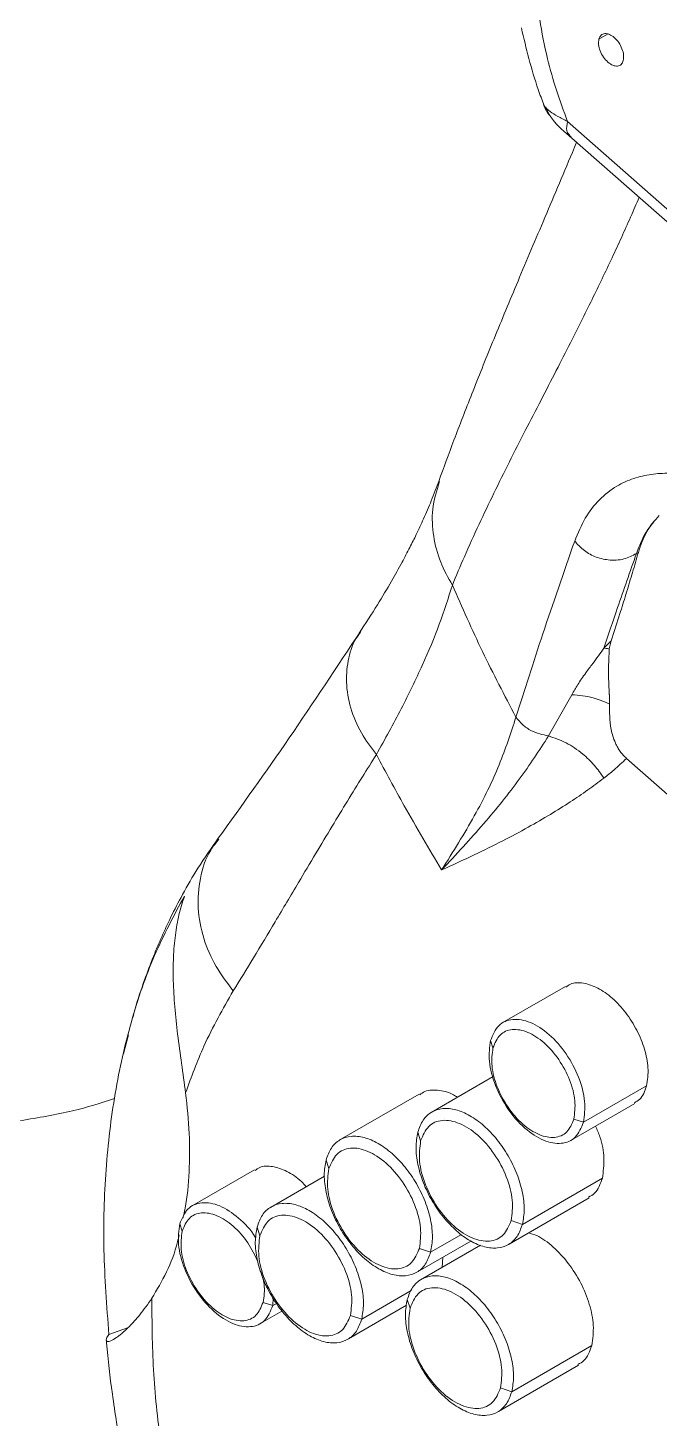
# Model space of a CAD drawing. Header units: millimetres. Extents: x 169 to 14583, y -399 to 10804.
# Drawn here: x 3445.5 to 3519.8, y 8742 to 8905.7 of the extents above; entities that cross this region are included whole.
import ezdxf

# ---------------------------------------------------------------- set-up
doc = ezdxf.new("R2010")
doc.units = ezdxf.units.MM
doc.header["$LTSCALE"] = 35

msp = doc.modelspace()

# ---------------------------------------------------------------- linework, layer by layer
at = {"color": 7, "linetype": 'Continuous', "lineweight": 18}
for p, q in [((3513.726, 8904.92), (3512.706, 8904.331)), ((3506.384, 8896.325), (3506.232, 8896.593)), ((3546.587, 8861.554), (3509.021, 8894.616)), ((3508.923, 8893.248), (3509.428, 8892.785)), ((3509.192, 8892.963), (3546.758, 8859.901)), ((3517.354, 8843.931), (3517.124, 8843.798)), ((3513.932, 8832.562), (3514.145, 8833.52)), ((3506.781, 8822.329), (3509.529, 8827.186)), ((3585.579, 8758.412), (3515.957, 8819.685)), ((3508.765, 8792.846), (3501.34, 8788.56)), ((3457.338, 8787.152), (3456.763, 8784.909)), ((3499.952, 8786.498), (3500.238, 8785.627)), ((3500.276, 8782.24), (3492.958, 8778.016)), ((3510.895, 8776.866), (3518.32, 8781.152)), ((3491.561, 8780.176), (3482.156, 8774.747)), ((3509.507, 8774.804), (3516.932, 8779.09)), ((3509.76, 8777.247), (3510.895, 8776.866)), ((3491.396, 8775.696), (3491.73, 8774.68)), ((3472.189, 8771.27), (3464.764, 8766.984)), ((3480.594, 8772.427), (3480.928, 8771.412)), ((3480.399, 8770.527), (3474.041, 8766.857)), ((3503.708, 8764.86), (3513.112, 8770.29)), ((3502.146, 8762.54), (3511.55, 8767.969)), ((3463.376, 8764.922), (3463.662, 8764.051)), ((3502.384, 8765.305), (3503.708, 8764.86)), ((3472.479, 8764.537), (3472.813, 8763.521)), ((3492.906, 8761.592), (3496.522, 8763.679)), ((3491.344, 8759.272), (3497.621, 8762.895)), ((3491.581, 8762.036), (3492.906, 8761.592)), ((3498.784, 8762.408), (3491.707, 8758.322)), ((3494.245, 8759.788), (3494.337, 8761)), ((3484.791, 8753.701), (3490.616, 8757.064)), ((3473.184, 8755.671), (3474.319, 8755.29)), ((3474.319, 8755.29), (3474.367, 8756.177)), ((3474.319, 8755.29), (3474.79, 8755.562)), ((3483.229, 8751.381), (3490.066, 8755.329)), ((3490.145, 8756.002), (3490.479, 8754.987)), ((3472.931, 8753.228), (3475.411, 8754.66)), ((3483.467, 8754.146), (3484.791, 8753.701)), ((3455.039, 8751.912), (3457.247, 8752.672)), ((3502.456, 8745.167), (3511.861, 8750.596)), ((3500.894, 8742.847), (3510.299, 8748.276)), ((3501.132, 8745.611), (3502.456, 8745.167))]:
    msp.add_line(p, q, dxfattribs=at)
for points, knots in [([(3505.339, 8911.066), (3505.447, 8909.599), (3505.664, 8906.668), (3506.541, 8902.359), (3507.651, 8898.327), (3508.565, 8895.853), (3509.021, 8894.616)], [0, 0, 0, 0, 0.2800196, 0.5598448, 0.7798188, 1, 1, 1, 1]), ([(3503.59, 8905.655), (3503.868, 8904.448), (3504.425, 8902.029), (3505.332, 8898.995), (3506.003, 8897.188), (3506.225, 8896.59)], [0, 0, 0, 0, 0.4000265, 0.8015878, 1, 1, 1, 1]), ([(3512.706, 8904.331), (3512.678, 8904.123), (3512.622, 8903.708), (3512.829, 8902.936), (3513.22, 8902.197), (3513.755, 8901.588), (3514.35, 8901.204), (3514.908, 8901.106), (3515.366, 8901.294), (3515.507, 8901.633), (3515.578, 8901.803)], [0, 0, 0, 0, 0.125, 0.25, 0.375, 0.5, 0.625, 0.75, 0.875, 1, 1, 1, 1]), ([(3515.578, 8901.803), (3515.606, 8902.01), (3515.661, 8902.425), (3515.455, 8903.198), (3515.064, 8903.936), (3514.528, 8904.545), (3513.934, 8904.93), (3513.376, 8905.027), (3512.918, 8904.84), (3512.776, 8904.5), (3512.706, 8904.331)], [0, 0, 0, 0, 0.125, 0.25, 0.375, 0.5, 0.625, 0.75, 0.875, 1, 1, 1, 1]), ([(3506.171, 8896.7), (3506.369, 8896.203), (3506.582, 8895.666), (3506.987, 8895.269), (3507.017, 8895.24)], [0, 0, 0, 0, 0.9250648, 1, 1, 1, 1]), ([(3509.021, 8894.616), (3508.615, 8894.828), (3507.81, 8895.248), (3506.949, 8895.815), (3506.462, 8896.185), (3506.388, 8896.319), (3506.384, 8896.325)], [0, 0, 0, 0, 0.3336332, 0.6608076, 0.9857284, 1, 1, 1, 1]), ([(3506.448, 8896.357), (3506.623, 8895.974), (3507.227, 8894.65), (3508.388, 8893.654), (3509.213, 8892.945)], [0, 0, 0, 0, 0.28885835, 1, 1, 1, 1]), ([(3509.266, 8893.039), (3509.121, 8893.189), (3508.806, 8893.512), (3508.946, 8894.23), (3509.021, 8894.616)], [0, 0, 0, 0, 0.46292596, 1, 1, 1, 1]), ([(3510.083, 8892.208), (3509.915, 8891.804), (3508.575, 8888.571), (3506.178, 8882.949), (3503.024, 8875.488), (3500.221, 8868.747), (3497.777, 8862.676), (3495.659, 8857.226), (3494.444, 8853.894), (3493.86, 8852.29)], [0, 0, 0, 0, 0.0267839, 0.2141186, 0.3917513, 0.5595113, 0.7168653, 0.8637185, 1, 1, 1, 1]), ([(3517.446, 8885.728), (3517.111, 8884.943), (3516.054, 8882.471), (3514.196, 8878.445), (3511.822, 8873.49), (3509.63, 8869.117), (3507.628, 8865.207), (3505.848, 8861.765), (3503.994, 8858.182), (3502.14, 8854.536), (3500.323, 8850.87), (3498.549, 8847.153), (3496.908, 8843.547), (3495.922, 8841.185), (3495.458, 8840.074)], [0, 0, 0, 0, 0.0410884, 0.1293785, 0.2245674, 0.3288567, 0.3977327, 0.4744906, 0.5560196, 0.6417245, 0.7295473, 0.8191689, 0.9149618, 1, 1, 1, 1]), ([(3545.614, 8840.509), (3544.76, 8841.262), (3543.137, 8842.691), (3540.808, 8844.539), (3538.562, 8846.193), (3536.224, 8847.764), (3533.996, 8849.098), (3531.943, 8850.184), (3530.138, 8851.031), (3528.335, 8851.759), (3526.542, 8852.359), (3524.77, 8852.818), (3522.897, 8853.146), (3520.909, 8853.289), (3518.811, 8853.158), (3516.732, 8852.674), (3514.643, 8851.726), (3512.703, 8850.193), (3511.014, 8848.055), (3510.243, 8846.198), (3509.858, 8845.269)], [0, 0, 0, 0, 0.053438, 0.1014925, 0.1456631, 0.1946755, 0.2499349, 0.2893679, 0.3297521, 0.3710864, 0.4133702, 0.4566025, 0.5007829, 0.555861, 0.6157286, 0.6803825, 0.7498204, 0.8332517, 0.9166422, 1, 1, 1, 1]), ([(3493.893, 8852.382), (3493.6, 8851.594), (3493.059, 8850.134), (3492.139, 8848.001), (3491.283, 8846.168), (3490.436, 8844.465), (3489.473, 8842.632), (3488.222, 8840.391), (3486.576, 8837.623), (3485.235, 8835.554), (3484.511, 8834.438)], [0, 0, 0, 0, 0.1521366, 0.2819958, 0.3894388, 0.4752426, 0.5700212, 0.688909, 0.8320396, 1, 1, 1, 1]), ([(3493.94, 8852.272), (3493.608, 8851.195), (3492.97, 8849.124), (3493.167, 8845.859), (3493.933, 8842.812), (3494.959, 8840.971), (3495.458, 8840.074)], [0, 0, 0, 0, 0.2733573, 0.5252469, 0.7690135, 1, 1, 1, 1]), ([(3519.803, 8848.263), (3519.25, 8847.651), (3518.145, 8846.429), (3517.464, 8844.675), (3517.124, 8843.798)], [0, 0, 0, 0, 0.49997582, 1, 1, 1, 1]), ([(3517.354, 8843.931), (3517.65, 8844.783), (3518.24, 8846.485), (3519.282, 8847.67), (3519.803, 8848.263)], [0, 0, 0, 0, 0.5004321, 1, 1, 1, 1]), ([(3509.858, 8845.269), (3508.567, 8841.558), (3506.01, 8834.206), (3503.957, 8827.745), (3502.94, 8824.546)], [0, 0, 0, 0, 0.5047104, 1, 1, 1, 1]), ([(3509.858, 8845.269), (3510.166, 8844.913), (3510.808, 8844.171), (3512.201, 8843.38), (3513.878, 8842.951), (3515.661, 8843.033), (3516.651, 8843.551), (3517.124, 8843.798)], [0, 0, 0, 0, 0.1753923, 0.366222, 0.5640811, 0.7917625, 1, 1, 1, 1]), ([(3517.124, 8843.798), (3516.372, 8841.655), (3515.03, 8837.826), (3513.819, 8834.233), (3513.286, 8832.651)], [0, 0, 0, 0, 0.5595304, 1, 1, 1, 1]), ([(3514.145, 8833.52), (3514.199, 8833.683), (3514.306, 8834.009), (3514.466, 8834.5), (3514.625, 8834.992), (3514.784, 8835.486), (3514.943, 8835.982), (3515.101, 8836.48), (3515.445, 8837.57), (3515.971, 8839.265), (3516.671, 8841.582), (3517.126, 8843.146), (3517.354, 8843.931)], [0, 0, 0, 0, 0.04769779, 0.09548409, 0.14335967, 0.19132452, 0.23937865, 0.28752206, 0.33575475, 0.55533825, 0.77675334, 1, 1, 1, 1]), ([(3495.458, 8840.074), (3494.982, 8838.559), (3494.03, 8835.531), (3491.991, 8830.68), (3489.542, 8825.602), (3487.526, 8821.956), (3486.518, 8820.134)], [0, 0, 0, 0, 0.2507175, 0.5009157, 0.7506789, 1, 1, 1, 1]), ([(3495.458, 8840.074), (3496.613, 8837.459), (3498.922, 8832.228), (3501.601, 8827.107), (3502.94, 8824.546)], [0, 0, 0, 0, 0.49992074, 1, 1, 1, 1]), ([(3484.694, 8834.716), (3481.881, 8830.449), (3476.273, 8821.945), (3470.694, 8814.167), (3467.914, 8810.291)], [0, 0, 0, 0, 0.5017694, 1, 1, 1, 1]), ([(3484.64, 8834.518), (3484.516, 8834.365), (3483.822, 8833.505), (3483.185, 8831.522), (3482.862, 8828.659), (3483.392, 8825.63), (3484.597, 8822.7), (3485.892, 8820.971), (3486.518, 8820.134)], [0, 0, 0, 0, 0.0415764, 0.2324363, 0.4262019, 0.6267212, 0.8194008, 1, 1, 1, 1]), ([(3514.145, 8833.52), (3513.984, 8833.358), (3513.696, 8833.069), (3513.411, 8832.779), (3513.286, 8832.651)], [0, 0, 0, 0, 0.5581175, 1, 1, 1, 1]), ([(3513.286, 8832.651), (3513.075, 8832.349), (3512.632, 8831.717), (3511.9, 8830.747), (3511.053, 8829.612), (3510.207, 8828.405), (3509.749, 8827.581), (3509.529, 8827.186)], [0, 0, 0, 0, 0.1394456, 0.2924491, 0.4891798, 0.7550514, 1, 1, 1, 1]), ([(3513.932, 8832.562), (3513.802, 8832.589), (3513.57, 8832.639), (3513.372, 8832.647), (3513.286, 8832.651)], [0, 0, 0, 0, 0.5610723, 1, 1, 1, 1]), ([(3513.957, 8826.097), (3513.956, 8826.431), (3513.956, 8826.78), (3513.936, 8827.172), (3513.929, 8827.315), (3513.904, 8827.8), (3513.787, 8829.671), (3513.868, 8831.28), (3513.932, 8832.562)], [0, 0, 0, 0, 0.1550107, 0.1621008, 0.1751264, 0.2189847, 0.3779288, 1, 1, 1, 1]), ([(3509.529, 8827.186), (3510.363, 8827.119), (3511.853, 8827), (3513.314, 8826.373), (3513.957, 8826.097)], [0, 0, 0, 0, 0.56011379, 1, 1, 1, 1]), ([(3515.957, 8819.685), (3515.826, 8819.808), (3515.568, 8820.05), (3515.208, 8820.499), (3514.896, 8820.987), (3514.439, 8821.903), (3513.94, 8823.794), (3513.95, 8825.153), (3513.957, 8826.097)], [0, 0, 0, 0, 0.0625548, 0.1227985, 0.1846914, 0.252236, 0.4805784, 1, 1, 1, 1]), ([(3502.94, 8824.546), (3502.341, 8822.7), (3501.141, 8819.012), (3498.234, 8813), (3495.543, 8808.706), (3494.198, 8806.56)], [0, 0, 0, 0, 0.3336584, 0.6669581, 1, 1, 1, 1]), ([(3502.94, 8824.546), (3503.184, 8824.246), (3503.691, 8823.624), (3504.962, 8822.731), (3506.084, 8822.483), (3506.781, 8822.329)], [0, 0, 0, 0, 0.2600892, 0.5403442, 1, 1, 1, 1]), ([(3494.198, 8806.56), (3495.893, 8808.384), (3499.269, 8812.02), (3503.469, 8817.236), (3505.681, 8820.638), (3506.781, 8822.329)], [0, 0, 0, 0, 0.3363567, 0.6701627, 1, 1, 1, 1]), ([(3506.781, 8822.329), (3507.475, 8822.092), (3508.884, 8821.609), (3510.703, 8820.358), (3512.206, 8818.928), (3512.934, 8817.89), (3513.295, 8817.376)], [0, 0, 0, 0, 0.2745502, 0.557487, 0.7806495, 1, 1, 1, 1]), ([(3486.518, 8820.134), (3485.968, 8819.262), (3484.824, 8817.452), (3483.092, 8814.641), (3481.262, 8811.623), (3479.347, 8808.43), (3477.116, 8804.678), (3474.681, 8800.584), (3472.124, 8796.317), (3470.465, 8793.617), (3469.671, 8792.325)], [0, 0, 0, 0, 0.09572681, 0.19880043, 0.30536014, 0.42139667, 0.5418434, 0.7069861, 0.85978411, 1, 1, 1, 1]), ([(3494.198, 8806.56), (3492.711, 8809.063), (3490.055, 8813.536), (3487.6, 8818.117), (3486.518, 8820.134)], [0, 0, 0, 0, 0.55959178, 1, 1, 1, 1]), ([(3515.957, 8819.685), (3515.464, 8819.222), (3514.602, 8818.414), (3513.687, 8817.687), (3513.295, 8817.376)], [0, 0, 0, 0, 0.5726334, 1, 1, 1, 1]), ([(3513.295, 8817.376), (3512.665, 8816.902), (3511.371, 8815.929), (3509.271, 8814.508), (3506.936, 8813.044), (3504.288, 8811.518), (3501.292, 8809.926), (3497.896, 8808.251), (3495.475, 8807.144), (3494.198, 8806.56)], [0, 0, 0, 0, 0.1071153, 0.2201851, 0.3456322, 0.4834617, 0.6374925, 0.8088501, 1, 1, 1, 1]), ([(3467.912, 8810.289), (3467.098, 8809.131), (3465.62, 8807.029), (3463.782, 8803.866), (3462.443, 8801.281), (3461.518, 8799.305), (3460.849, 8797.776), (3460.099, 8795.964), (3459.164, 8793.436), (3458.325, 8791.062), (3457.944, 8789.53), (3457.86, 8789.19)], [0, 0, 0, 0, 0.1902258, 0.3451345, 0.4745273, 0.5614915, 0.619665, 0.6857264, 0.8095687, 0.9578073, 1, 1, 1, 1]), ([(3469.671, 8792.325), (3468.955, 8793.271), (3467.476, 8795.224), (3466.067, 8798.562), (3465.391, 8802.104), (3465.682, 8805.638), (3466.569, 8808.426), (3467.653, 8809.775), (3467.996, 8810.202)], [0, 0, 0, 0, 0.1665012, 0.3438798, 0.5286297, 0.7162133, 0.9103175, 1, 1, 1, 1]), ([(3463.932, 8803.488), (3462.705, 8801.211), (3460.255, 8796.662), (3457.57, 8788.834), (3455.648, 8780.405), (3454.582, 8771.4), (3454.284, 8761.924), (3454.787, 8755.251), (3455.039, 8751.912)], [0, 0, 0, 0, 0.1694303, 0.3384693, 0.5057546, 0.6713388, 0.8355464, 1, 1, 1, 1]), ([(3464.066, 8780.331), (3463.907, 8781.48), (3463.6, 8783.707), (3463.128, 8787.107), (3462.777, 8790.373), (3462.593, 8793.422), (3462.605, 8796.26), (3462.823, 8798.857), (3463.235, 8801.289), (3463.701, 8802.758), (3463.932, 8803.488)], [0, 0, 0, 0, 0.1605388, 0.3110046, 0.4487237, 0.5764185, 0.6892464, 0.7978981, 0.8997165, 1, 1, 1, 1]), ([(3518.32, 8781.152), (3518.422, 8781.84), (3518.615, 8783.139), (3518.144, 8785.469), (3517.238, 8787.716), (3515.913, 8789.811), (3514.307, 8791.543), (3512.558, 8792.766), (3510.858, 8793.321), (3509.546, 8793.322), (3508.991, 8792.901), (3508.813, 8792.766)], [0, 0, 0, 0, 0.1310938, 0.2474149, 0.3637359, 0.4800569, 0.596378, 0.712699, 0.82902, 0.9453411, 1, 1, 1, 1]), ([(3469.671, 8792.325), (3468.464, 8790.223), (3466.33, 8786.507), (3464.752, 8782.201), (3464.066, 8780.331)], [0, 0, 0, 0, 0.56558394, 1, 1, 1, 1]), ([(3509.76, 8777.247), (3509.85, 8777.936), (3510.03, 8779.314), (3509.353, 8781.871), (3508.05, 8784.314), (3506.281, 8786.342), (3504.312, 8787.604), (3502.458, 8787.939), (3500.948, 8787.306), (3500.475, 8786.187), (3500.238, 8785.627)], [0, 0, 0, 0, 0.12505099, 0.25000665, 0.37500758, 0.5000048, 0.62500573, 0.75000294, 0.87500367, 1, 1, 1, 1]), ([(3500.238, 8785.627), (3500.148, 8784.938), (3499.969, 8783.56), (3500.646, 8781.003), (3501.949, 8778.56), (3503.718, 8776.532), (3505.687, 8775.271), (3507.54, 8774.935), (3509.05, 8775.568), (3509.524, 8776.687), (3509.76, 8777.247)], [0, 0, 0, 0, 0.125051, 0.2500067, 0.3750076, 0.5000048, 0.6250057, 0.7500029, 0.8750037, 1, 1, 1, 1]), ([(3516.883, 8779.17), (3517.106, 8779.288), (3517.8, 8779.657), (3518.11, 8780.547), (3518.32, 8781.152)], [0, 0, 0, 0, 0.3198972, 1, 1, 1, 1]), ([(3444.63, 8777.073), (3446.711, 8777.408), (3450.575, 8778.029), (3454.089, 8779.142), (3455.71, 8779.656)], [0, 0, 0, 0, 0.538673, 1, 1, 1, 1]), ([(3464.066, 8780.331), (3464.24, 8778.726), (3464.588, 8775.519), (3464.518, 8770.993), (3464.239, 8767.662), (3463.836, 8765.969), (3463.745, 8765.585)], [0, 0, 0, 0, 0.3026168, 0.6047515, 0.9102338, 1, 1, 1, 1]), ([(3496.06, 8779.806), (3495.986, 8779.859), (3495.267, 8780.372), (3493.914, 8780.667), (3492.44, 8780.717), (3491.815, 8780.239), (3491.615, 8780.086)], [0, 0, 0, 0, 0.04453179, 0.43137749, 0.81822319, 1, 1, 1, 1]), ([(3502.384, 8765.305), (3502.484, 8766.076), (3502.685, 8767.617), (3501.928, 8770.478), (3500.47, 8773.211), (3498.491, 8775.48), (3496.288, 8776.891), (3494.214, 8777.267), (3492.525, 8776.559), (3491.995, 8775.306), (3491.73, 8774.68)], [0, 0, 0, 0, 0.1250456, 0.2500059, 0.3750068, 0.5000043, 0.6250051, 0.7500026, 0.8750033, 1, 1, 1, 1]), ([(3513.112, 8770.29), (3513.222, 8771.063), (3513.428, 8772.522), (3513.044, 8774.743), (3512.497, 8775.999), (3512.312, 8776.423)], [0, 0, 0, 0, 0.4272636, 0.8063794, 1, 1, 1, 1]), ([(3491.73, 8774.68), (3491.63, 8773.909), (3491.429, 8772.368), (3492.186, 8769.506), (3493.644, 8766.774), (3495.623, 8764.505), (3497.826, 8763.093), (3499.9, 8762.718), (3501.589, 8763.426), (3502.119, 8764.678), (3502.384, 8765.305)], [0, 0, 0, 0, 0.1250456, 0.2500059, 0.3750068, 0.5000043, 0.6250051, 0.7500026, 0.8750033, 1, 1, 1, 1]), ([(3491.581, 8762.036), (3491.682, 8762.807), (3491.883, 8764.348), (3491.126, 8767.21), (3489.668, 8769.942), (3487.689, 8772.211), (3485.486, 8773.623), (3483.412, 8773.998), (3481.723, 8773.29), (3481.193, 8772.038), (3480.928, 8771.412)], [0, 0, 0, 0, 0.1250456, 0.2500059, 0.3750068, 0.5000043, 0.6250051, 0.7500026, 0.8750033, 1, 1, 1, 1]), ([(3478.256, 8769.29), (3478.075, 8769.494), (3477.373, 8770.285), (3475.974, 8771.172), (3474.284, 8771.751), (3472.97, 8771.746), (3472.415, 8771.325), (3472.237, 8771.19)], [0, 0, 0, 0, 0.0908827, 0.3528839, 0.61488511, 0.87688632, 1, 1, 1, 1]), ([(3480.928, 8771.412), (3480.828, 8770.64), (3480.627, 8769.099), (3481.384, 8766.238), (3482.842, 8763.505), (3484.821, 8761.236), (3487.024, 8759.825), (3489.098, 8759.449), (3490.787, 8760.157), (3491.317, 8761.41), (3491.581, 8762.036)], [0, 0, 0, 0, 0.1250456, 0.2500059, 0.3750068, 0.5000043, 0.6250051, 0.7500026, 0.8750033, 1, 1, 1, 1]), ([(3511.496, 8768.059), (3511.746, 8768.192), (3512.527, 8768.607), (3512.876, 8769.608), (3513.112, 8770.29)], [0, 0, 0, 0, 0.3198983, 1, 1, 1, 1]), ([(3472.326, 8763.225), (3472.307, 8763.262), (3471.802, 8764.219), (3470.276, 8765.713), (3468.068, 8767.211), (3465.926, 8767.573), (3464.187, 8766.861), (3463.646, 8765.568), (3463.376, 8764.922)], [0, 0, 0, 0, 0.0079843, 0.2063874, 0.4047906, 0.6031937, 0.8015969, 1, 1, 1, 1]), ([(3472.577, 8760.455), (3472.215, 8761.215), (3471.461, 8762.796), (3469.696, 8764.764), (3467.738, 8766.028), (3465.882, 8766.363), (3464.372, 8765.73), (3463.899, 8764.611), (3463.662, 8764.051)], [0, 0, 0, 0, 0.15618, 0.3249423, 0.4937096, 0.6624719, 0.8312389, 1, 1, 1, 1]), ([(3483.467, 8754.146), (3483.567, 8754.917), (3483.768, 8756.458), (3483.011, 8759.32), (3481.553, 8762.052), (3479.574, 8764.321), (3477.371, 8765.733), (3475.297, 8766.108), (3473.608, 8765.4), (3473.078, 8764.147), (3472.813, 8763.521)], [0, 0, 0, 0, 0.1250456, 0.2500059, 0.3750068, 0.5000043, 0.6250051, 0.7500026, 0.8750033, 1, 1, 1, 1]), ([(3463.307, 8763.639), (3463.245, 8763.354), (3462.901, 8761.755), (3461.878, 8759.181), (3460.691, 8757.166), (3460.097, 8756.157)], [0, 0, 0, 0, 0.0976708, 0.5484445, 1, 1, 1, 1]), ([(3463.662, 8764.051), (3463.572, 8763.362), (3463.393, 8761.984), (3464.07, 8759.427), (3465.373, 8756.984), (3467.141, 8754.956), (3469.11, 8753.695), (3470.964, 8753.359), (3472.474, 8753.992), (3472.948, 8755.111), (3473.184, 8755.671)], [0, 0, 0, 0, 0.125051, 0.2500067, 0.3750076, 0.5000048, 0.6250057, 0.7500029, 0.8750037, 1, 1, 1, 1]), ([(3472.813, 8763.521), (3472.713, 8762.75), (3472.512, 8761.209), (3473.269, 8758.347), (3474.727, 8755.615), (3476.706, 8753.346), (3478.909, 8751.934), (3480.983, 8751.559), (3482.672, 8752.267), (3483.202, 8753.52), (3483.467, 8754.146)], [0, 0, 0, 0, 0.12504558, 0.25000595, 0.37500678, 0.50000429, 0.62500512, 0.75000263, 0.87500328, 1, 1, 1, 1]), ([(3511.861, 8750.596), (3511.976, 8751.37), (3512.193, 8752.831), (3511.663, 8755.452), (3510.644, 8757.979), (3509.152, 8760.343), (3507.349, 8762.263), (3505.697, 8763.499), (3504.75, 8763.77), (3504.433, 8763.861)], [0, 0, 0, 0, 0.1700061, 0.3208544, 0.4717027, 0.622551, 0.7733993, 0.9242477, 1, 1, 1, 1]), ([(3473.184, 8755.671), (3473.296, 8756.356), (3473.48, 8757.48), (3473.06, 8758.857), (3472.897, 8759.394)], [0, 0, 0, 0, 0.6096478, 1, 1, 1, 1]), ([(3501.132, 8745.611), (3501.233, 8746.382), (3501.434, 8747.923), (3500.676, 8750.785), (3499.219, 8753.517), (3497.24, 8755.786), (3495.037, 8757.198), (3492.963, 8757.573), (3491.273, 8756.865), (3490.744, 8755.613), (3490.479, 8754.987)], [0, 0, 0, 0, 0.1250456, 0.2500059, 0.3750068, 0.5000043, 0.6250051, 0.7500026, 0.8750033, 1, 1, 1, 1]), ([(3455.039, 8751.912), (3454.925, 8751.732), (3454.697, 8751.372), (3454.724, 8751.094), (3455.004, 8751.045), (3455.556, 8751.276), (3456.378, 8751.845), (3457.446, 8752.818), (3458.732, 8754.224), (3459.622, 8755.484), (3460.097, 8756.157)], [0, 0, 0, 0, 0.1044659, 0.2097162, 0.317615, 0.4298944, 0.5567773, 0.6929226, 0.8359036, 1, 1, 1, 1]), ([(3460.097, 8756.157), (3460.111, 8753.375), (3460.139, 8747.851), (3461.049, 8739.181), (3462.574, 8730.399), (3464.758, 8721.508), (3467.571, 8712.564), (3470.977, 8703.611), (3475.014, 8694.781), (3478.015, 8688.77), (3479.782, 8685.814), (3479.875, 8685.659)], [0, 0, 0, 0, 0.1279083, 0.2539709, 0.378054, 0.5010446, 0.6241222, 0.7471229, 0.870203, 0.9931917, 1, 1, 1, 1]), ([(3490.479, 8754.987), (3490.379, 8754.216), (3490.178, 8752.674), (3490.935, 8749.813), (3492.393, 8747.08), (3494.372, 8744.811), (3496.574, 8743.4), (3498.648, 8743.024), (3500.338, 8743.733), (3500.867, 8744.985), (3501.132, 8745.611)], [0, 0, 0, 0, 0.1250456, 0.2500059, 0.3750068, 0.5000043, 0.6250051, 0.7500026, 0.8750033, 1, 1, 1, 1]), ([(3454.733, 8751.273), (3454.742, 8751.149), (3454.904, 8749.04), (3455.434, 8744.679), (3456.5, 8737.937), (3458.084, 8730.451), (3460.259, 8722.24), (3462.958, 8713.88), (3466.14, 8705.491), (3469.7, 8697.303), (3473.739, 8689.118), (3478.12, 8681.2), (3482.754, 8673.692), (3487.537, 8666.595), (3490.932, 8662.191), (3492.6, 8660.027)], [0, 0, 0, 0, 0.0041062, 0.0695558, 0.1421176, 0.2217858, 0.3085012, 0.4022617, 0.4857909, 0.5742215, 0.6637587, 0.7511563, 0.83644, 0.9196339, 1, 1, 1, 1]), ([(3510.245, 8748.366), (3510.495, 8748.498), (3511.276, 8748.913), (3511.624, 8749.915), (3511.861, 8750.596)], [0, 0, 0, 0, 0.3198983, 1, 1, 1, 1])]:
    msp.add_open_spline(points, degree=3, knots=knots, dxfattribs=at)
for points in [[(3510.895, 8776.866), (3511.001, 8777.657), (3511.212, 8779.239), (3510.424, 8782.18), (3508.935, 8784.993), (3506.896, 8787.315), (3504.633, 8788.78), (3502.505, 8789.15), (3500.762, 8788.436), (3500.222, 8787.144), (3499.952, 8786.498)], [(3499.952, 8786.498), (3499.846, 8785.707), (3499.635, 8784.125), (3500.423, 8781.184), (3501.912, 8778.371), (3503.951, 8776.049), (3506.215, 8774.584), (3508.342, 8774.214), (3510.085, 8774.928), (3510.625, 8776.22), (3510.895, 8776.866)], [(3503.708, 8764.86), (3503.808, 8765.435), (3504.008, 8766.585), (3503.756, 8768.661), (3503.111, 8770.82), (3502.079, 8772.949), (3500.741, 8774.894), (3499.185, 8776.526), (3497.518, 8777.731), (3495.853, 8778.428), (3494.302, 8778.572), (3492.981, 8778.143), (3491.941, 8777.205), (3491.578, 8776.199), (3491.396, 8775.696)], [(3492.906, 8761.592), (3493.006, 8762.167), (3493.206, 8763.316), (3492.954, 8765.392), (3492.309, 8767.551), (3491.277, 8769.68), (3489.939, 8771.626), (3488.383, 8773.257), (3486.715, 8774.463), (3485.051, 8775.16), (3483.5, 8775.303), (3482.179, 8774.875), (3481.139, 8773.936), (3480.776, 8772.93), (3480.594, 8772.427)], [(3491.396, 8775.696), (3491.296, 8775.121), (3491.096, 8773.971), (3491.348, 8771.896), (3491.993, 8769.737), (3493.025, 8767.607), (3494.363, 8765.662), (3495.919, 8764.031), (3497.587, 8762.825), (3499.251, 8762.128), (3500.802, 8761.984), (3502.123, 8762.413), (3503.163, 8763.351), (3503.526, 8764.357), (3503.708, 8764.86)], [(3480.594, 8772.427), (3480.494, 8771.852), (3480.294, 8770.702), (3480.546, 8768.627), (3481.191, 8766.468), (3482.223, 8764.338), (3483.561, 8762.393), (3485.117, 8760.762), (3486.784, 8759.556), (3488.449, 8758.859), (3490, 8758.716), (3491.321, 8759.144), (3492.361, 8760.082), (3492.724, 8761.089), (3492.906, 8761.592)], [(3484.791, 8753.701), (3484.891, 8754.276), (3485.091, 8755.426), (3484.839, 8757.502), (3484.194, 8759.661), (3483.162, 8761.79), (3481.824, 8763.736), (3480.268, 8765.367), (3478.6, 8766.572), (3476.936, 8767.269), (3475.385, 8767.413), (3474.064, 8766.984), (3473.024, 8766.046), (3472.661, 8765.04), (3472.479, 8764.537)], [(3463.376, 8764.922), (3463.27, 8764.131), (3463.059, 8762.549), (3463.847, 8759.608), (3465.336, 8756.795), (3467.375, 8754.473), (3469.638, 8753.009), (3471.766, 8752.638), (3473.509, 8753.352), (3474.049, 8754.644), (3474.319, 8755.29)], [(3472.479, 8764.537), (3472.379, 8763.962), (3472.179, 8762.812), (3472.431, 8760.737), (3473.076, 8758.578), (3474.108, 8756.448), (3475.446, 8754.503), (3477.002, 8752.872), (3478.669, 8751.666), (3480.334, 8750.969), (3481.885, 8750.825), (3483.206, 8751.254), (3484.246, 8752.192), (3484.609, 8753.198), (3484.791, 8753.701)], [(3502.456, 8745.167), (3502.556, 8745.742), (3502.756, 8746.892), (3502.504, 8748.967), (3501.859, 8751.126), (3500.827, 8753.255), (3499.489, 8755.201), (3497.933, 8756.832), (3496.266, 8758.038), (3494.602, 8758.735), (3493.051, 8758.878), (3491.73, 8758.45), (3490.69, 8757.511), (3490.326, 8756.505), (3490.145, 8756.002)], [(3490.145, 8756.002), (3490.045, 8755.427), (3489.845, 8754.277), (3490.097, 8752.202), (3490.742, 8750.043), (3491.774, 8747.914), (3493.112, 8745.968), (3494.668, 8744.337), (3496.335, 8743.131), (3497.999, 8742.434), (3499.55, 8742.291), (3500.871, 8742.719), (3501.911, 8743.658), (3502.275, 8744.664), (3502.456, 8745.167)]]:
    msp.add_open_spline(points, degree=3, dxfattribs=at)

doc.saveas('drawing.dxf')
